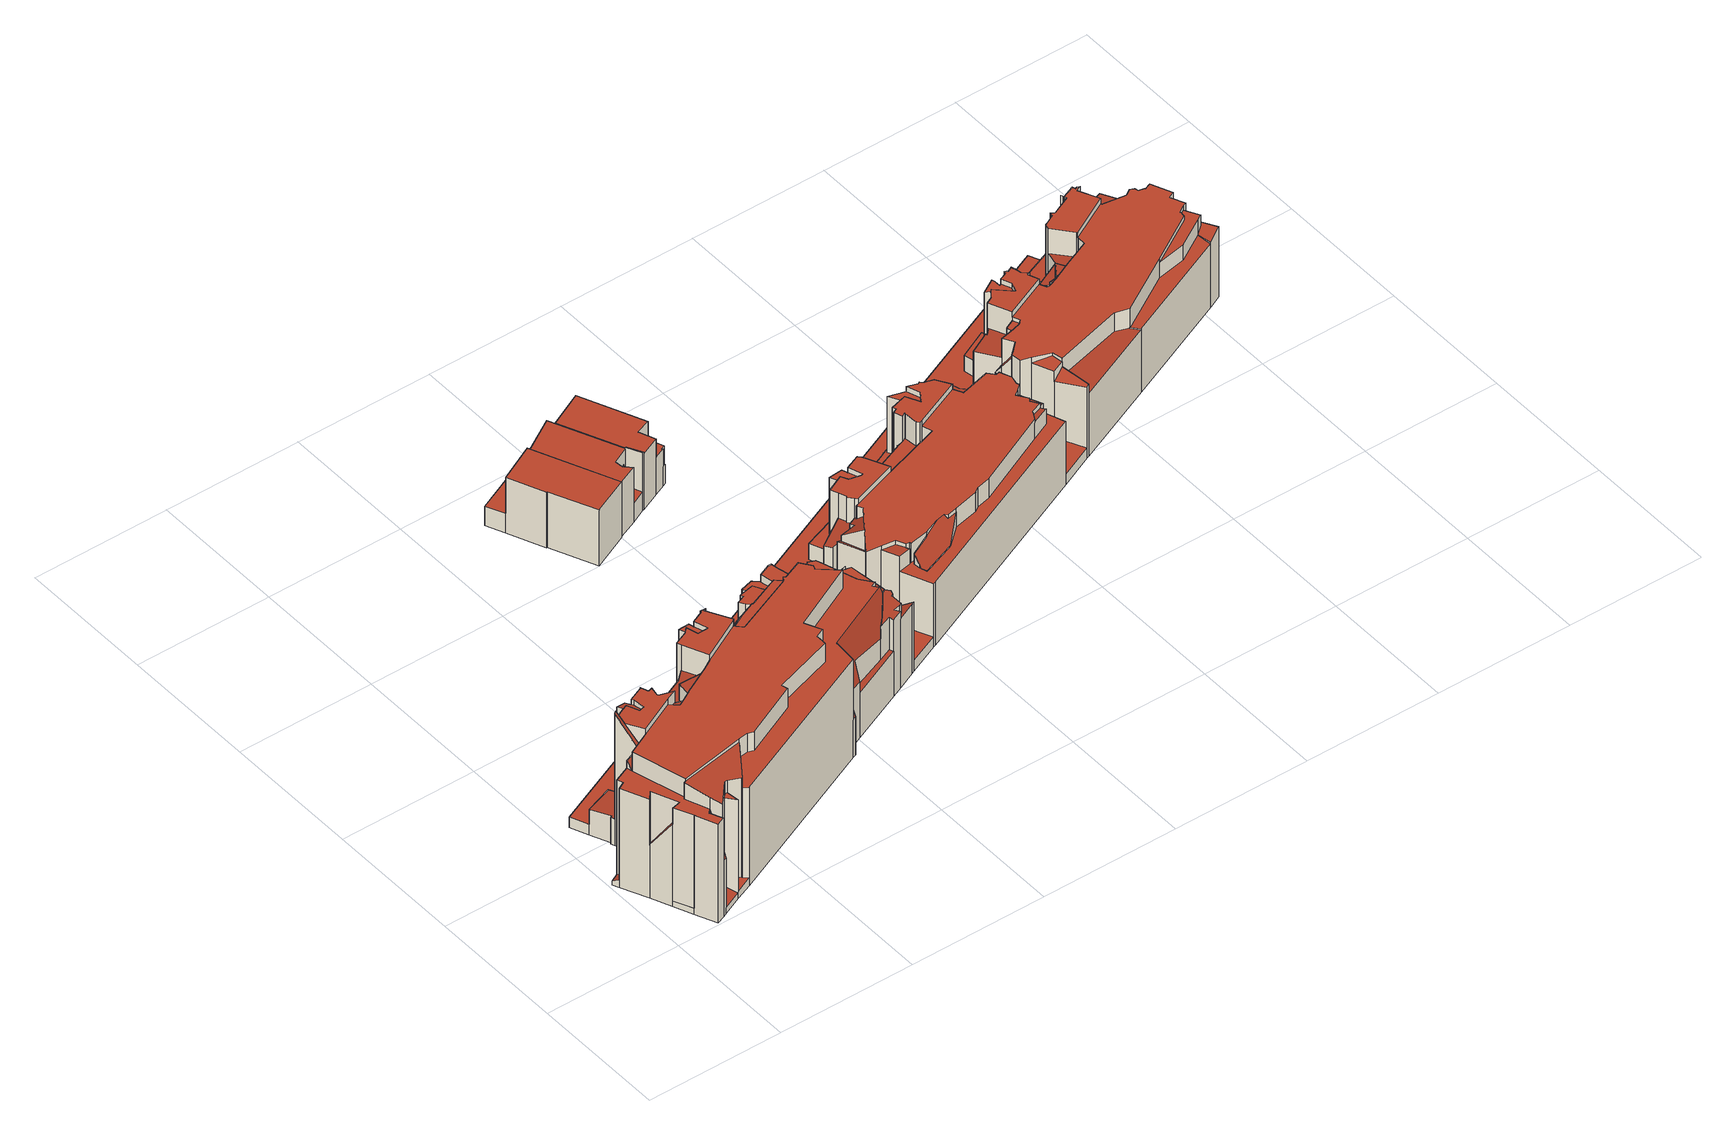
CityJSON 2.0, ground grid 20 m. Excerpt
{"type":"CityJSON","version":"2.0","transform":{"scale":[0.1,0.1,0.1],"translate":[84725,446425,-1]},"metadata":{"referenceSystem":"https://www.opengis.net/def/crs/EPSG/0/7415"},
"CityObjects":{
"building1":{"type":"Building","attributes":{"b3_bag_bag_overlap":0,"b3_bouwlagen":3,"b3_dak_type":"slanted","b3_h_dak_50p":9.58,"b3_h_dak_70p":9.6,"b3_h_dak_max":10.1,"b3_h_dak_min":3.71,"b3_h_maaiveld":0.739,"b3_kas_warenhuis":false,"b3_mutatie_ahn3_ahn4":false,"b3_opp_buitenmuur":229.13,"b3_opp_dak_plat":90.94,"b3_opp_dak_schuin":0,"b3_opp_grond":90.94,"b3_opp_scheidingsmuur":118.33,"b3_reconstructie_onvolledig":false,"b3_rmse_lod12":2.35,"b3_rmse_lod13":1.04,"b3_rmse_lod22":1.04,"b3_val3dity_lod12":"[]","b3_val3dity_lod13":"[]","b3_val3dity_lod22":"[]","b3_volume_lod12":805.92,"b3_volume_lod13":713.74,"b3_volume_lod22":712.15,"geconstateerd":false,"oorspronkelijkbouwjaar":2005,"status":"Pand in gebruik"},"children":["building1-1"]},
"building1-1":{"type":"BuildingPart","parents":["building1"],"geometry":[{"type":"Solid","lod":"2.2","boundaries":[[[[0,1,2,3,4,5,6,7]],[[8,4,3,9]],[[10,1,0,11]],[[12,13,2,1,10]],[[14,5,4,8]],[[11,0,7,15]],[[15,7,6,16]],[[9,3,2,13]],[[17,14,13,12]],[[16,6,5,14,17]],[[13,14,8,9]],[[16,17,12,10,11,15]]]],"semantics":{"surfaces":[{"type":"GroundSurface"},{"type":"WallSurface","on_footprint_edge":true},{"type":"WallSurface","on_footprint_edge":false},{"type":"RoofSurface"}],"values":[[0,1,1,1,1,1,1,1,2,1,3,3]]}}]},
"building2":{"type":"Building","attributes":{"b3_bag_bag_overlap":0,"b3_bouwlagen":3,"b3_dak_type":"multiple horizontal","b3_h_dak_50p":9.57,"b3_h_dak_70p":9.59,"b3_h_dak_max":10.07,"b3_h_dak_min":0.92,"b3_h_maaiveld":0.815,"b3_kas_warenhuis":false,"b3_mutatie_ahn3_ahn4":false,"b3_opp_buitenmuur":138.43,"b3_opp_dak_plat":88.61,"b3_opp_dak_schuin":0,"b3_opp_grond":86.25,"b3_opp_scheidingsmuur":234.66,"b3_reconstructie_onvolledig":false,"b3_rmse_lod12":2.63,"b3_rmse_lod13":0.369,"b3_rmse_lod22":0.365,"b3_val3dity_lod12":"[]","b3_val3dity_lod13":"[]","b3_val3dity_lod22":"[]","b3_volume_lod12":756.85,"b3_volume_lod13":634.18,"b3_volume_lod22":633.05,"geconstateerd":false,"oorspronkelijkbouwjaar":2005,"status":"Pand in gebruik"},"children":["building2-1"]},
"building2-1":{"type":"BuildingPart","parents":["building2"],"geometry":[{"type":"Solid","lod":"2.2","boundaries":[[[[18,19,20,21,22,23,24,25,26]],[[16,20,19,27,28]],[[29,23,22,8]],[[8,22,21,30]],[[31,32,30,33]],[[32,24,23,29]],[[34,35,36,37]],[[33,30,21,20,16]],[[38,39,18,26,40]],[[40,26,25,41,42]],[[43,37,36,39,38]],[[42,41,37,43]],[[41,25,24,32,31]],[[44,45,35,34]],[[46,47,48,49]],[[49,48,50,51]],[[51,50,45,44]],[[28,27,47,46]],[[27,19,18,39]],[[32,29,8,30]],[[42,43,38,40]],[[28,46,49,51,44,34,37,41,31,33,16]],[[27,39,36,35,45,50,48,47]]]],"semantics":{"surfaces":[{"type":"GroundSurface"},{"type":"WallSurface","on_footprint_edge":true},{"type":"WallSurface","on_footprint_edge":false},{"type":"RoofSurface"}],"values":[[0,1,1,1,2,1,2,1,1,1,2,2,1,2,2,2,2,2,1,3,3,3,3]]}}]},
"building3":{"type":"Building","attributes":{"b3_bag_bag_overlap":0,"b3_bouwlagen":3,"b3_dak_type":"multiple horizontal","b3_h_dak_50p":9.57,"b3_h_dak_70p":9.59,"b3_h_dak_max":10.03,"b3_h_dak_min":3.53,"b3_h_maaiveld":0.741,"b3_kas_warenhuis":false,"b3_mutatie_ahn3_ahn4":false,"b3_opp_buitenmuur":116.95,"b3_opp_dak_plat":87.59,"b3_opp_dak_schuin":0.1,"b3_opp_grond":87.77,"b3_opp_scheidingsmuur":219.47,"b3_reconstructie_onvolledig":false,"b3_rmse_lod12":2.19,"b3_rmse_lod13":0.585,"b3_rmse_lod22":0.348,"b3_val3dity_lod12":"[]","b3_val3dity_lod13":"[]","b3_val3dity_lod22":"[]","b3_volume_lod12":776.65,"b3_volume_lod13":665.09,"b3_volume_lod22":650.13,"geconstateerd":false,"oorspronkelijkbouwjaar":2005,"status":"Pand in gebruik"},"children":["building3-1"]},
"building3-1":{"type":"BuildingPart","parents":["building3"],"geometry":[{"type":"Solid","lod":"2.2","boundaries":[[[[52,53,54,55,56,57,58,59,60,61,62]],[[63,54,53,64]],[[65,55,54,63,66]],[[67,68,57,56,69]],[[70,60,59,71]],[[71,59,58,29]],[[29,58,57,68]],[[72,61,60,70]],[[73,74,62,61,72,75]],[[76,65,77,78]],[[69,56,55,65,76]],[[78,77,74,73]],[[75,72,68,67]],[[66,63,79,80]],[[80,79,81,82]],[[64,53,52,81]],[[82,81,52,62,74]],[[68,72,70,71,29]],[[75,67,69,76,78,73]],[[64,81,79,63]],[[82,74,77,65,66,80]]]],"semantics":{"surfaces":[{"type":"GroundSurface"},{"type":"WallSurface","on_footprint_edge":true},{"type":"WallSurface","on_footprint_edge":false},{"type":"RoofSurface"}],"values":[[0,1,1,1,1,1,1,1,1,2,1,2,2,2,2,1,1,3,3,3,3]]}}]},
"building4":{"type":"Building","attributes":{"b3_dak_type":"multiple horizontal","b3_h_dak_50p":12.88,"b3_h_dak_70p":12.97,"b3_h_dak_max":19.62,"b3_h_dak_min":-1.46,"b3_h_maaiveld":-0.326,"b3_kas_warenhuis":false,"b3_mutatie_ahn3_ahn4":false,"b3_opp_buitenmuur":5812.82,"b3_opp_dak_plat":2597.52,"b3_opp_dak_schuin":427.88,"b3_opp_grond":2877.95,"b3_opp_scheidingsmuur":0,"b3_reconstructie_onvolledig":false,"b3_rmse_lod12":7.08,"b3_rmse_lod13":1.46,"b3_rmse_lod22":0.521,"b3_val3dity_lod12":"[]","b3_val3dity_lod13":"[]","b3_val3dity_lod22":"[]","b3_volume_lod12":38254.65,"b3_volume_lod13":31321.24,"b3_volume_lod22":29775.73,"geconstateerd":false,"oorspronkelijkbouwjaar":2002,"status":"Pand in gebruik"},"children":["building4-1"]},
"building4-1":{"type":"BuildingPart","parents":["building4"],"geometry":[{"type":"Solid","lod":"2.2","boundaries":[[[[83,84,85,86,87,88,89,90,91,92,93,94,95,96,97,98,99,100,101,102,103,104,105,106,107,108,109,110,111,112,113,114,115,116,117,118,119,120,121,122,123,124,125,126,127,128,129,130,131,132,133,134,135]],[[136,137,138,139]],[[139,138,140,141,142]],[[143,144,145,146,147]],[[148,149,145,144]],[[150,110,109,151]],[[151,109,108,152]],[[153,104,103,154]],[[155,156,133,132,157]],[[158,159,160,161]],[[162,163,86,85,164]],[[165,166,167,168,169]],[[170,130,129,171]],[[172,173,174,175]],[[173,176,177,178]],[[179,128,127,180]],[[171,129,128,179]],[[181,115,114,182]],[[182,114,113,183]],[[184,105,104,153]],[[185,186,187,188]],[[189,190,191,192]],[[193,116,115,181]],[[164,85,84,194,195]],[[196,197,83,135,198,199]],[[200,201,202,203,204]],[[205,206,100,99,207]],[[208,209,210,211]],[[212,213,214,215]],[[216,217,218,213,212]],[[219,220,221,222,223]],[[221,101,100,206]],[[224,88,87,225,226]],[[227,228,229,230]],[[231,232,233,234]],[[235,236,237,238]],[[239,240,241,242,243,244]],[[245,246,247,248]],[[249,250,251,252]],[[253,254,255,256]],[[257,107,106,258,259]],[[259,258,138]],[[260,261,262,263]],[[264,265,266,267]],[[268,269,163,162]],[[270,271,272,273]],[[274,275,276,277]],[[278,279,280,276]],[[157,132,131,281]],[[282,283,284,285]],[[286,287,261,260]],[[188,187,288,287,286,289]],[[180,127,126,246,245]],[[290,291,292,271,270]],[[293,294,295,296]],[[297,298,299,300]],[[301,293,302,303,304]],[[305,306,298,297]],[[307,308,309,306,305]],[[310,89,88,224]],[[311,312,313,314]],[[315,316,317,318]],[[316,319,320,321,322]],[[318,317,323,324]],[[183,113,112,325]],[[326,327,328]],[[329,160,328]],[[330,331,332]],[[333,334,335]],[[309,308,335]],[[331,330,308,307]],[[336,337,209,208]],[[338,118,117,339,340]],[[341,119,118,338]],[[342,343,344,345,346]],[[347,348,349,350]],[[351,93,92,352]],[[353,354,218,217]],[[355,356,357,323]],[[327,326,358,359]],[[360,361,362,363]],[[363,362,364,365,366]],[[367,368,369,354,353]],[[370,94,93,351]],[[371,372,373,374]],[[258,106,105,184,375]],[[376,377,378,152,379]],[[379,152,108,107,257]],[[380,381,382,383]],[[384,385,386,387,388]],[[389,390,228,227]],[[175,174,391,392,393]],[[394,395,396,397]],[[398,399,400,401]],[[402,403,404,405]],[[314,313,405,406]],[[407,408,294,293,301]],[[267,266,409,410]],[[324,323,357,411,412]],[[413,414,408,407]],[[415,416,417,418]],[[366,365,419]],[[420,249,421,422,423]],[[424,425,111,110,150]],[[426,427,250,249,420]],[[428,429,430,431]],[[393,392,166,165]],[[432,433,431,434]],[[435,436,254,253]],[[437,438,439,440]],[[441,442,438,437]],[[198,135,134,284]],[[277,276,280,443,444,445]],[[199,198,443,280]],[[445,444,446,201,200]],[[348,447,448,449]],[[450,451,452,453,454]],[[455,456,457,458]],[[459,460,263,461]],[[462,463,464,465]],[[440,439,436,435]],[[466,467,468,469]],[[465,464,470,471]],[[472,473,474,475]],[[476,477,478,479]],[[480,481,482,483,484]],[[485,486,487,488]],[[486,123,122,489]],[[488,487,490,491]],[[492,124,123,486,485]],[[493,125,124,492]],[[494,495,496,497]],[[195,194,498,499]],[[201,446,283,282]],[[352,92,91,500,501]],[[501,500,502,503]],[[504,505,416,415]],[[506,507,508,509]],[[509,508,510,410,511]],[[374,373,510,508]],[[471,470,512,507,506]],[[473,513,512,470]],[[514,515,190,189]],[[516,517,515,514]],[[518,519,520,521]],[[521,520,456,455]],[[522,523,524,525]],[[346,345,495,494]],[[484,483,121,120,526]],[[491,490,482,481]],[[169,168,481,480]],[[527,528,427,426]],[[461,263,262,528,527]],[[529,136,530,531]],[[449,448,532,349]],[[350,349,532,533,534,535]],[[434,431,430,497,536]],[[537,538,291,290]],[[539,540,292,291]],[[541,542,543,544]],[[296,295,542,541]],[[545,546,547,548]],[[549,550,551,552]],[[553,554,546,545]],[[381,555,554,553]],[[475,474,556,557]],[[558,559,560,561]],[[562,563,564,565]],[[565,564,566,567]],[[567,566,568,569]],[[570,571,572,573]],[[574,575,576,577]],[[578,579,312,311]],[[580,581,579,578,582]],[[583,370,584]],[[248,247,585,586]],[[586,585,587,588]],[[588,587,589,590]],[[591,592,593,594]],[[595,522,592,591]],[[596,597,519,518]],[[598,599,600,601]],[[602,603,599,598]],[[285,284,134,133,156]],[[604,605,167,166]],[[590,589,605,604]],[[606,607,156,155]],[[608,609,607,606,610]],[[611,612,613,614]],[[615,616,617,390,389,618]],[[619,620,617,616]],[[621,622,623,232,231]],[[624,625,623,622]],[[626,627,628,629]],[[630,631,632,281,633]],[[633,281,131,130,170]],[[634,635,631,630]],[[636,637,635,634]],[[638,639,632,631]],[[610,606,639,638]],[[640,641,642,643]],[[644,645,646,647]],[[648,268,649,650]],[[650,649,651,652]],[[544,543,653,654,655]],[[656,657,658]],[[659,660,658]],[[661,662,660,659]],[[365,364,662,661]],[[334,333,657,656]],[[663,664,154,665]],[[665,154,103,102,666,667]],[[667,666,668,669]],[[375,184,664,663]],[[666,102,101,221,220]],[[670,671,220,219]],[[672,673,674,675]],[[223,222,206,205]],[[676,677,678,679]],[[207,99,98,677,676]],[[680,681,682,683,684]],[[685,686,687,681,680,688]],[[517,689,690,691,692]],[[693,694,695,696]],[[225,87,86,163]],[[406,405,404,697,698]],[[226,225,699,700]],[[696,695,700,403,402]],[[701,702,703,697]],[[240,704,561,705]],[[705,561,560,563,562]],[[706,707,704,240,239]],[[469,468,708,709]],[[710,711,385,384]],[[712,713,386,385]],[[714,715,716,717,718]],[[718,717,719,720]],[[500,91,90,719]],[[720,719,90,89,310,721]],[[722,723,372,371]],[[723,724,265,264]],[[725,726,727,728]],[[479,478,729,730]],[[730,729,731,724,723,722]],[[732,147,146,733,734]],[[734,733,731,729]],[[735,736,737,477,476,738]],[[144,143,739]],[[736,735,739]],[[477,737,147,732]],[[698,697,703,149,148]],[[740,741,702,701]],[[403,700,699,741,740]],[[692,691,742,743]],[[744,745,746,747]],[[747,746,540,539]],[[543,538,537]],[[161,160,329,745,744]],[[748,749,401,750,751]],[[751,750,752,753]],[[754,755,756,757]],[[758,759,749,748]],[[759,760,399,398]],[[750,401,400,761,762]],[[505,763,764,765]],[[765,764,766,767,768]],[[769,770,771,772]],[[178,177,620,619]],[[511,410,409,726,725]],[[773,774,337,336]],[[339,117,116,193,775]],[[340,339,776,777]],[[322,321,356,355]],[[397,396,778,779]],[[779,778,780,781]],[[782,783,784,785]],[[786,787,781,788]],[[788,781,780,783,782]],[[789,790,791,792]],[[792,791,793,794]],[[795,796,463,462]],[[797,798,799,787,786]],[[772,771,799,798]],[[800,801,622,621]],[[802,803,804,801,800]],[[805,806,807,808]],[[569,568,809,810,387]],[[810,809,811,812]],[[388,387,810,813,814]],[[812,811,815,816]],[[683,682,96,95,817]],[[142,141,217,216]],[[818,819,820,821]],[[688,680,819,818]],[[785,784,822,823,824]],[[244,243,825,826]],[[234,233,238,825]],[[345,344,827,828]],[[829,830,831,832,833]],[[834,829,835,836]],[[837,838,830,829,834]],[[839,840,557,841]],[[573,572,840,839]],[[808,807,559,558,842]],[[842,558,843,646]],[[844,845,846,847]],[[647,646,843,848,849]],[[849,848,850,851]],[[643,642,851,852]],[[418,417,798,797]],[[853,854,395,394]],[[855,856,652,857]],[[857,652,651,361,360]],[[654,653,273,858]],[[303,302,859,860]],[[860,859,861,862]],[[862,861,863]],[[655,654,863]],[[864,865,866,867]],[[868,869,870,871,865,864]],[[872,873,874,875]],[[876,877,878,879]],[[867,866,877,876]],[[880,881,869,868]],[[882,883,884,885]],[[325,112,111,425]],[[757,756,886,887]],[[467,888,889,890]],[[891,892,888,467,466]],[[893,894,892,891]],[[433,895,447,348,347]],[[458,457,288,187]],[[289,286,895,433,432]],[[601,600,594,896]],[[896,594,593,186,185]],[[603,897,523,522,595]],[[898,899,897,603,602]],[[836,835,429,428]],[[525,524,900,901]],[[902,903,899,898]],[[901,900,597,596]],[[904,905,694,693]],[[906,907,905,904]],[[908,909,907,906]],[[721,310,909,908]],[[775,193,910,911]],[[911,910,912,210]],[[777,776,774,773]],[[913,875,874,555,381,380]],[[914,915,916,917]],[[918,919,920,921]],[[922,923,919,918]],[[924,925,926,927]],[[928,929,425,424]],[[930,931,927,932]],[[933,934,378,377]],[[935,936,937,938,939]],[[841,557,556,838,837]],[[879,878,940,941,942]],[[921,920,873,872]],[[942,941,943,944]],[[944,943,875,913]],[[945,946,550,549]],[[383,382,946,945]],[[947,948,949,915,914]],[[548,547,949,948]],[[950,951,952,953]],[[552,551,951,950,954]],[[300,299,760,759,758]],[[801,804,627,626]],[[211,210,912,955,956]],[[956,955,957,176,173,172]],[[230,229,958]],[[176,957,958]],[[826,825,238,237,612,611]],[[959,960,961,962]],[[960,963,845,844]],[[962,961,641,640]],[[964,965,966,967]],[[967,966,968,969]],[[969,968,963,960,959]],[[970,971,806,805]],[[847,846,972,645,644]],[[246,126,125,493]],[[833,832,794,973]],[[974,975,581,580]],[[973,794,793,343,342]],[[691,690,976,977]],[[977,976,978,979]],[[979,978,980,981]],[[982,983,984,985]],[[986,987,988,989]],[[828,827,987,986]],[[990,991,320,319]],[[985,984,991,990]],[[989,988,319,316,315]],[[992,993,994,948,947]],[[917,916,689,517,516]],[[953,952,994,993]],[[852,851,850,707,706]],[[392,391,995,996]],[[454,453,460,459]],[[534,533,452,451]],[[531,530,997,451,450]],[[998,999,997,530]],[[535,534,999,998]],[[1000,1001,770,769]],[[1002,1003,854,853]],[[728,727,763,505,504]],[[768,767,1001,1000]],[[767,766,1004,1005]],[[939,938,1006,1007]],[[938,937,1008]],[[738,476,1008]],[[1007,1006,513,473,472]],[[582,578,936,935]],[[577,576,975,974]],[[1009,499,498,1010,1011]],[[887,886,1012,499,1009]],[[1013,1014,894,893]],[[1011,1010,1014,1013]],[[981,980,359,1015]],[[1016,1015,359,358,159,158,1017]],[[743,742,1018,1019]],[[1020,1019,1018,1015,1016]],[[1017,158,414,413]],[[192,191,1019,1020]],[[1021,1022,940,878]],[[1023,1024,923,922]],[[865,871,1022,1021]],[[871,870,1024,1023]],[[1025,709,708,1026,1027]],[[1028,1029,881,880]],[[1030,1031,883,882]],[[1032,1033,1034,1029,1028]],[[1027,1026,1033,1032]],[[526,120,119,341]],[[996,995,803,802]],[[256,255,571,570]],[[304,303,993,992]],[[1035,1036,1031,1030]],[[890,889,1036,1035]],[[1037,412,411,903,902]],[[1038,1039,412,1037]],[[932,927,926,934,933]],[[422,421,252,1040]],[[423,422,1041,1042]],[[1040,252,925,924]],[[252,251,929,928]],[[1043,1044,931,930]],[[1042,1041,1044,1043]],[[715,714,1045]],[[575,574,1045]],[[669,668,671,670]],[[141,140,673,672]],[[675,674,686,685]],[[679,678,674]],[[1046,97,96,682]],[[677,98,97,1046,1047]],[[1047,1046,687,686]],[[354,369,817,1048]],[[1049,1050,269,268,648]],[[1051,1052,1050,1049,1053]],[[858,273,272,1052,1051]],[[1053,1049,856,855]],[[1054,1055,983,982]],[[645,972,971,970]],[[614,613,1056,1057]],[[618,389,965,964]],[[1057,1056,616,615]],[[814,813,1058,1059]],[[1060,1061,1062,1063,1064]],[[242,241,713,712]],[[954,950,709,1025]],[[1065,1066,711,710]],[[243,242,1066,1065]],[[821,820,1067,368,367]],[[215,214,442,441]],[[1048,817,95,94,370,583]],[[684,683,1067,820]],[[1005,1004,1003,1002]],[[625,1068,236,235]],[[629,628,1068,625,624]],[[885,884,1034,1033]],[[816,815,1069,1058]],[[1059,1058,1069,1070,1071]],[[1071,1070,1061,1060]],[[1064,1063,275,274]],[[1063,1062,1072,279,278]],[[377,376,1073]],[[137,136,529,1073]],[[279,1072,197,196]],[[194,84,83,197]],[[832,831,796,795]],[[203,202,609,608]],[[204,203,637,636]],[[753,752,755,754]],[[823,822,1055,1054]],[[824,823,790,789]],[[489,122,121,483]],[[536,497,496,1039,1038]],[[762,761,1012,886]],[[503,502,716,715]],[[283,446,444,443,198,284]],[[449,349,348]],[[639,606,155,157,281,632]],[[657,333,335,308,330,332,419,365,661,659,658]],[[664,184,153,154]],[[206,222,221]],[[723,264,267,410,510,373,372]],[[147,737,736,739,143]],[[477,732,734,729,478]],[[403,740,701,697,404]],[[759,398,401,749]],[[322,355,323,317,316]],[[273,653,543,537,290,270]],[[655,863,861,859,302,293,296,541,544]],[[603,595,591,594,600,599]],[[901,596,518,521,455,458,187,186,593,592,522,525]],[[909,310,224,226,700,695,694,905,907]],[[774,776,339,775,911,210,209,337]],[[176,958,229,228,390,617,620,177]],[[847,644,647,849,851,642,641,961,960,844]],[[246,493,492,485,488,491,481,168,167,605,589,587,585,247]],[[973,342,346,494,497,430,429,835,829,833]],[[994,952,951,551,550,946,382,381,553,545,548,948]],[[707,850,848,843,558,561,704]],[[452,533,532,448,447,895,286,260,263,460,453]],[[999,534,451,997]],[[768,1000,769,772,798,417,416,505,765]],[[513,1006,938,1008,476,479,730,722,371,374,508,507,512]],[[936,578,311,314,406,698,148,144,739,735,738,1008,937]],[[159,358,326,328,160]],[[1015,1018,742,691,977,979,981]],[[414,158,161,744,747,539,291,538,543,542,295,294,408]],[[1019,191,190,515,517,692,743]],[[865,1021,878,877,866]],[[871,1023,922,918,921,872,875,943,941,940,1022]],[[526,341,338,340,777,773,336,208,211,956,172,175,393,165,169,480,484]],[[304,992,947,914,917,516,514,189,192,1020,1016,1017,413,407,301]],[[1039,496,495,345,828,986,989,315,318,324,412]],[[252,421,249]],[[1044,1041,422,1040,924,927,931]],[[252,928,424,150,151,152,378,934,926,925]],[[377,1073,529,531,450,454,459,461,527,426,420,423,1042,1043,930,932,933]],[[575,1045,714,718,720,721,908,906,904,693,696,402,405,313,312,579,581,975,576]],[[671,668,666,220]],[[679,674,673,140,138,258,375,663,665,667,669,670,219,223,205,207,676]],[[1047,686,674,678,677]],[[687,1046,682,681]],[[821,367,353,217,141,672,675,685,688,818]],[[762,886,756,755,752,750]],[[856,1049,648,650,652]],[[645,970,805,808,842,646]],[[1057,615,618,964,967,969,959,962,640,643,852,706,239,244,826,611,614]],[[625,235,238,233,232,623]],[[713,241,240,705,562,565,567,569,387,386]],[[954,1025,1027,1032,1028,880,868,864,867,876,879,942,944,913,380,383,945,549,552]],[[1066,242,712,385,711]],[[1067,683,817,369,368]],[[215,441,437,440,435,253,256,570,573,839,841,837,834,836,428,431,433,347,350,535,998,530,136,139,142,216,212]],[[577,584,370,351,352,501,503,715,1045,574]],[[684,820,819,680]],[[1005,1002,853,394,397,779,781,787,799,771,770,1001,767]],[[629,624,622,801,626]],[[1068,628,627,804,803,995,391,174,173,178,619,616,1056,613,612,237,236]],[[885,1033,1026,708,468,467,890,1035,1030,882]],[[816,1058,813,810,812]],[[637,203,608,610,638,631,635]],[[1063,278,276,275]],[[137,1073,376,379,257,259,138]],[[279,196,199,280]],[[796,831,830,838,556,474,473,470,464,463]],[[790,823,1054,982,985,990,319,988,987,827,344,343,793,791]],[[609,202,201,282,285,156,607]],[[204,636,634,630,633,170,171,179,180,245,248,586,588,590,604,166,392,996,802,800,621,231,234,825,243,1065,710,384,388,814,1059,1071,1060,1064,274,277,445,200]],[[753,754,757,887,1009,1011,1013,893,891,466,469,709,950,953,993,303,860,862,863,654,858,1051,1053,855,857,360,363,366,419,332,331,307,305,297,300,758,748,751]],[[1055,822,784,783,780,778,396,395,854,1003,1004,766,764,763,727,726,409,266,265,724,731,733,146,145,149,703,702,741,699,225,163,269,1050,1052,272,271,292,540,746,745,329,328,327,359,980,978,976,690,689,916,915,949,547,546,554,555,874,873,920,919,923,1024,870,869,881,1029,1034,884,883,1031,1036,889,888,892,894,1014,1010,498,194,197,1072,1062,1061,1070,1069,815,811,809,568,566,564,563,560,559,807,806,971,972,846,845,963,968,966,965,389,227,230,958,957,955,912,910,193,181,182,183,325,425,929,251,250,427,528,262,261,287,288,457,456,520,519,597,900,524,523,897,899,903,411,357,356,321,320,991,984,983]],[[824,789,792,794,832,795,462,465,471,506,509,511,725,728,504,415,418,797,786,788,782,785]],[[489,483,482,490,487,486]],[[536,1038,1037,902,898,602,598,601,896,185,188,289,432,434]],[[1012,761,400,399,760,299,298,306,309,335,334,656,658,660,662,364,362,361,651,649,268,162,164,195,499]],[[716,502,500,719,717]],[[584,577,974,580,582,935,939,1007,472,475,557,840,572,571,255,254,436,439,438,442,214,213,218,354,1048,583]]]],"semantics":{"surfaces":[{"type":"GroundSurface"},{"type":"WallSurface","on_footprint_edge":false},{"type":"WallSurface","on_footprint_edge":true},{"type":"RoofSurface"}],"values":[[0,1,1,1,1,2,2,2,2,1,2,1,2,1,1,2,2,2,2,2,1,1,2,2,2,1,2,1,1,1,1,2,2,1,1,1,1,1,1,1,2,1,1,1,1,1,1,1,2,1,1,1,2,1,1,1,1,1,1,2,1,1,1,1,2,1,1,1,1,1,1,1,2,2,1,1,2,1,1,1,1,1,1,2,1,2,1,2,1,1,1,1,1,1,1,1,1,1,1,1,1,1,1,2,1,1,1,1,1,1,1,2,1,1,1,1,1,1,1,1,1,1,1,1,1,1,1,2,1,2,2,1,1,1,2,1,1,1,1,1,1,1,1,1,1,1,1,1,2,1,1,1,1,1,1,1,1,1,1,1,1,1,1,1,1,1,1,1,1,1,1,1,1,1,1,1,1,1,1,1,1,1,1,2,1,1,1,1,1,1,1,1,1,1,1,2,1,1,1,1,1,1,1,1,1,1,1,1,1,1,1,2,1,1,2,1,1,1,1,2,1,1,1,1,2,1,1,1,1,1,1,1,1,1,1,1,1,2,2,1,1,1,1,1,1,1,1,1,1,1,1,1,1,1,1,1,1,1,1,1,1,1,1,1,1,1,1,1,1,1,2,1,1,1,1,1,1,1,1,1,1,1,1,1,1,1,1,1,1,1,2,1,1,1,1,1,1,1,1,1,1,1,1,1,1,1,1,1,1,1,1,1,1,1,1,1,1,1,1,1,1,1,1,1,1,2,1,1,1,1,1,1,1,1,1,1,1,1,1,1,1,1,1,1,1,1,1,1,1,1,1,1,1,1,1,1,1,1,1,1,1,1,1,1,1,1,1,1,1,1,1,1,1,1,1,1,1,1,1,1,1,1,1,2,1,1,1,1,1,1,1,1,1,1,1,1,1,1,1,1,1,1,1,1,1,1,1,1,1,1,1,1,1,1,1,1,1,1,1,1,1,1,1,1,1,1,1,1,1,1,1,1,1,1,1,1,2,1,1,1,1,1,1,1,1,1,1,1,1,1,1,1,1,1,1,1,1,2,2,1,1,1,1,1,1,1,1,1,1,1,1,1,1,1,1,1,1,1,2,1,1,1,1,1,1,1,1,1,1,1,1,1,2,1,1,1,1,1,1,2,1,1,1,3,3,3,3,3,3,3,3,3,3,3,3,3,3,3,3,3,3,3,3,3,3,3,3,3,3,3,3,3,3,3,3,3,3,3,3,3,3,3,3,3,3,3,3,3,3,3,3,3,3,3,3,3,3,3,3,3,3,3,3,3,3,3,3,3,3,3,3,3,3,3,3,3,3,3,3,3,3,3,3,3]]}}]}
},
"vertices":[
[312,657,17],[311,656,17],[289,708,17],[277,734,17],[331,758,17],[342,734,17],[394,616,17],[341,592,17],[331,758,48],[277,734,48],[311,656,106],[312,657,106],[289,708,106],[289,708,48],[342,734,48],[341,592,106],[394,616,106],[342,734,106],
[443,638,18],[421,628,18],[394,616,18],[343,730,18],[331,758,18],[382,780,18],[391,759,18],[435,660,18],[445,639,18],[421,628,47],[421,628,106],[382,780,48],[343,730,48],[391,759,106],[391,759,48],[343,730,106],[410,649,106],[410,649,48],[433,660,48],[433,660,106],[443,638,110],[443,638,48],[445,639,110],[435,660,106],[435,660,109],[433,660,109],[411,639,106],[411,639,48],[413,636,106],[413,636,48],[415,639,48],[415,639,106],[412,637,48],[412,637,106],
[495,663,17],[495,661,17],[490,659,17],[474,652,17],[445,639,17],[396,749,17],[382,780,17],[434,804,17],[444,781,17],[447,774,17],[486,683,17],[490,659,48],[495,661,47],[474,652,76],[490,659,76],[396,749,106],[396,749,48],[445,639,106],[444,781,48],[434,804,48],[447,774,48],[486,683,106],[486,683,77],[447,774,105],[474,652,106],[465,675,76],[465,675,106],[489,660,48],[489,660,76],[495,663,47],[495,663,76],
[930,395,7],[879,372,7],[577,239,7],[574,238,7],[528,218,7],[524,216,7],[497,204,7],[481,197,7],[403,163,7],[376,151,7],[380,142,7],[375,140,7],[133,33,7],[109,23,7],[81,11,7],[75,8,7],[63,3,7],[50,33,7],[38,60,7],[26,89,7],[9,127,7],[5,136,7],[16,141,7],[39,151,7],[64,162,7],[51,190,7],[49,195,7],[51,196,7],[39,224,7],[28,249,7],[1088,714,7],[1099,689,7],[1090,685,7],[1092,681,7],[1099,664,7],[1101,660,7],[1119,667,7],[1121,663,7],[1123,664,7],[1164,682,7],[1167,675,7],[1178,651,7],[1179,652,7],[1192,620,7],[1193,619,7],[1202,623,7],[1215,593,7],[1206,589,7],[1215,569,7],[1233,528,7],[1214,519,7],[1054,449,7],[933,396,7],[74,159,195],[74,159,165],[41,143,165],[41,143,195],[62,65,165],[62,65,192],[62,65,195],[487,299,141],[487,299,137],[487,299,23],[479,322,23],[479,322,105],[495,298,136],[495,298,23],[51,196,50],[49,195,50],[51,190,50],[5,136,13],[9,127,19],[1214,519,111],[1214,519,109],[1233,528,120],[558,404,107],[558,404,47],[521,380,64],[521,380,107],[574,238,108],[574,238,23],[577,239,108],[1134,631,147],[1134,631,139],[1134,631,108],[1120,659,106],[1120,659,148],[1206,589,139],[1215,593,139],[1051,627,147],[1051,627,107],[1073,600,108],[1073,600,147],[1051,627,34],[1046,607,79],[1046,607,107],[1202,623,139],[1193,619,139],[1090,685,23],[1099,689,23],[1088,714,23],[16,141,14],[218,267,203],[218,267,49],[199,259,49],[199,259,203],[600,412,147],[600,412,139],[583,416,139],[583,416,147],[1092,681,23],[879,372,23],[879,372,109],[930,395,120],[930,395,23],[933,396,107],[933,396,123],[1045,459,139],[1045,459,109],[1127,508,109],[1127,508,133],[1127,508,139],[50,33,165],[50,33,16],[63,3,165],[1069,642,147],[1069,642,49],[1057,636,48],[1057,636,147],[171,85,195],[171,85,165],[179,82,165],[179,82,195],[157,83,195],[157,83,190],[157,83,165],[38,60,165],[38,60,139],[38,60,16],[51,33,16],[51,33,165],[524,216,118],[528,218,24],[528,218,118],[1023,621,23],[1023,621,17],[1047,631,18],[1047,631,23],[994,551,139],[994,551,128],[990,552,128],[990,552,139],[997,565,128],[997,565,108],[986,561,108],[986,561,128],[910,565,147],[910,565,107],[924,534,108],[924,534,133],[924,534,139],[924,534,147],[1192,620,139],[1192,620,110],[1184,622,109],[1184,622,139],[114,221,49],[114,221,24],[89,219,24],[89,219,49],[358,178,195],[358,178,165],[347,201,165],[347,201,195],[64,162,175],[39,151,165],[39,151,177],[187,240,163],[187,240,24],[125,213,24],[125,213,162],[456,355,107],[456,355,23],[460,359,23],[460,359,107],[555,280,109],[555,280,23],[521,359,121],[521,359,23],[536,323,23],[536,323,121],[922,453,139],[922,453,135],[925,438,133],[925,438,139],[910,434,129],[910,434,113],[925,438,126],[1215,569,115],[1044,459,109],[1044,459,108],[1054,449,107],[1054,449,108],[201,253,162],[201,253,24],[199,259,24],[201,253,203],[529,365,113],[529,365,108],[529,365,23],[567,384,116],[567,384,108],[556,379,108],[556,379,116],[701,315,139],[701,315,109],[721,320,109],[721,320,139],[567,384,147],[570,381,119],[570,381,139],[570,381,147],[694,310,139],[694,310,109],[658,302,139],[658,302,133],[658,302,109],[497,204,118],[483,233,136],[483,233,135],[499,240,135],[499,240,136],[316,285,163],[316,285,142],[278,269,144],[278,269,163],[316,285,107],[316,285,24],[297,302,24],[297,302,101],[274,288,108],[274,288,162],[28,249,24],[513,397,20],[513,397,23],[514,395,23],[521,380,23],[643,299,133],[643,299,139],[640,302,139],[630,279,107],[630,279,109],[632,280,109],[1070,647,147],[1070,647,49],[1101,660,148],[1099,664,49],[1099,664,148],[1119,667,148],[325,271,189],[325,271,108],[324,272,108],[324,272,164],[324,272,189],[203,209,195],[203,209,190],[162,188,189],[162,188,195],[380,142,68],[376,151,99],[126,37,181],[126,37,165],[273,291,102],[273,291,24],[274,288,24],[553,414,19],[553,414,23],[576,288,139],[576,288,109],[576,285,109],[576,285,139],[604,290,109],[604,290,133],[604,290,139],[125,37,182],[125,37,23],[126,37,22],[375,140,68],[437,336,110],[437,336,107],[425,324,107],[425,324,115],[16,141,165],[54,192,220],[54,192,203],[54,192,50],[51,190,219],[704,466,147],[704,466,107],[710,469,107],[710,469,147],[913,516,139],[913,516,133],[913,516,109],[890,511,109],[890,511,139],[972,598,23],[972,598,18],[1074,599,108],[1074,599,139],[1074,599,147],[337,352,48],[337,352,23],[349,333,23],[349,333,49],[858,383,133],[858,383,109],[854,390,109],[854,390,132],[508,238,134],[508,238,110],[502,243,110],[502,243,135],[502,243,136],[561,391,147],[561,391,107],[417,340,23],[417,340,107],[265,287,24],[265,287,161],[562,393,147],[562,393,107],[398,320,147],[398,320,136],[382,318,136],[382,318,147],[626,299,139],[114,221,203],[93,212,49],[93,212,195],[93,212,203],[39,224,48],[39,224,24],[115,222,203],[115,222,24],[287,239,195],[287,239,189],[277,249,189],[277,249,195],[217,217,203],[217,217,195],[277,249,203],[345,172,195],[345,172,165],[257,128,195],[257,128,165],[345,156,165],[345,156,195],[259,119,195],[259,119,165],[925,438,111],[1025,465,109],[1025,465,139],[1045,459,108],[203,209,164],[165,210,164],[165,210,190],[144,192,203],[144,192,184],[144,192,164],[124,198,163],[124,198,203],[196,273,49],[196,273,24],[198,261,24],[198,261,49],[123,200,203],[123,200,163],[125,213,203],[394,302,147],[394,302,137],[423,316,136],[423,316,147],[837,473,139],[837,473,110],[794,462,109],[794,462,139],[425,317,135],[425,317,147],[439,312,165],[439,312,135],[424,297,136],[424,297,165],[472,317,134],[472,317,118],[472,321,118],[472,321,130],[1127,662,148],[1127,662,106],[1127,662,28],[1123,664,29],[1123,664,148],[1167,675,106],[1167,675,26],[1131,663,28],[1131,663,106],[1164,682,28],[1132,658,26],[1132,658,107],[1178,651,108],[1179,652,108],[300,262,189],[300,262,164],[280,251,164],[280,251,189],[856,432,23],[856,432,109],[403,163,78],[403,163,96],[403,173,79],[403,173,123],[393,344,148],[393,344,136],[423,319,147],[423,319,118],[421,323,114],[421,323,147],[421,323,107],[417,340,147],[425,317,119],[439,312,127],[602,413,147],[602,413,140],[595,433,147],[595,433,139],[230,308,48],[230,308,24],[191,284,24],[191,284,49],[237,284,49],[237,284,24],[238,285,24],[238,285,49],[1121,663,148],[119,211,203],[119,211,24],[74,159,203],[128,185,195],[128,185,203],[162,188,165],[161,187,165],[161,187,183],[161,187,195],[280,251,203],[532,368,109],[532,368,108],[528,367,108],[528,367,23],[554,367,123],[554,367,108],[534,368,108],[534,368,117],[694,464,107],[694,464,23],[693,462,23],[693,462,107],[711,448,147],[711,448,108],[714,444,108],[714,444,147],[695,463,107],[695,463,23],[704,466,23],[409,291,136],[409,291,165],[903,578,44],[903,578,23],[909,563,23],[909,563,73],[909,562,107],[909,562,23],[903,556,23],[903,556,107],[902,558,23],[902,558,107],[871,542,23],[871,542,107],[443,248,195],[443,248,165],[418,270,165],[418,270,195],[483,221,155],[483,221,133],[481,224,134],[481,224,164],[482,234,136],[482,234,135],[475,231,164],[475,231,135],[482,234,164],[375,140,164],[377,175,165],[1183,627,109],[1183,627,139],[1177,630,109],[1177,630,139],[1168,624,109],[1168,624,139],[222,284,195],[222,284,49],[225,274,49],[225,274,195],[237,284,195],[233,297,48],[233,297,24],[245,257,203],[245,257,195],[230,257,195],[230,257,203],[239,277,203],[239,277,195],[1135,629,139],[1135,629,108],[1211,540,111],[1211,540,110],[1170,516,133],[1170,516,109],[1211,540,133],[980,576,147],[980,576,108],[984,577,108],[984,577,147],[974,592,148],[974,592,107],[974,592,35],[972,598,148],[996,583,107],[996,583,84],[1007,556,139],[1007,556,133],[1007,556,128],[1002,561,134],[1002,561,128],[1028,584,134],[1028,584,108],[1014,563,109],[1014,563,133],[1209,566,139],[1209,566,133],[1209,566,113],[1215,569,139],[1200,560,139],[1200,560,133],[1199,551,139],[1199,551,133],[1220,546,133],[1220,546,116],[951,562,147],[951,562,140],[949,563,140],[949,563,147],[946,602,139],[946,602,48],[925,590,48],[925,590,139],[555,280,133],[573,284,109],[573,284,133],[571,288,109],[571,288,133],[545,336,109],[545,336,139],[545,336,142],[582,261,109],[582,261,97],[579,269,109],[578,271,113],[578,271,109],[577,280,126],[577,280,109],[20,133,165],[20,133,19],[9,127,165],[26,89,92],[26,89,165],[35,100,83],[35,100,165],[51,63,165],[51,63,144],[59,64,192],[59,64,165],[72,31,165],[72,31,184],[75,8,165],[75,8,96],[67,26,158],[67,26,165],[98,36,165],[98,36,24],[109,23,16],[109,23,18],[109,23,165],[79,15,180],[79,15,112],[79,15,18],[98,36,183],[595,433,23],[592,441,23],[592,441,49],[592,441,139],[504,230,133],[504,230,108],[507,232,108],[507,232,133],[497,281,114],[497,281,136],[508,238,24],[508,238,106],[512,254,111],[512,254,23],[497,281,23],[910,565,72],[909,563,107],[920,570,147],[920,570,69],[787,475,108],[787,475,139],[923,519,139],[923,519,133],[911,528,133],[911,528,108],[460,195,131],[460,195,112],[460,195,79],[479,203,79],[479,203,131],[481,197,79],[481,197,130],[497,204,130],[465,339,116],[465,339,107],[465,339,23],[415,351,148],[415,351,23],[410,351,23],[410,351,148],[474,323,118],[474,323,130],[474,323,23],[479,322,118],[478,325,23],[478,325,118],[474,299,137],[474,299,133],[472,317,108],[472,317,137],[480,299,137],[508,251,111],[508,251,23],[572,440,49],[572,440,139],[513,375,107],[513,375,23],[518,364,23],[518,364,108],[838,384,139],[838,384,133],[854,390,134],[854,390,139],[847,401,134],[847,401,139],[850,406,139],[850,406,134],[840,420,134],[840,420,139],[831,371,139],[831,371,134],[831,371,109],[861,393,109],[861,393,133],[393,344,23],[393,345,23],[393,345,136],[386,351,23],[386,351,49],[386,351,136],[385,352,136],[385,352,49],[367,347,49],[367,347,136],[1075,644,147],[1075,644,49],[1092,681,49],[1102,656,49],[1102,656,148],[344,328,23],[344,328,49],[351,330,23],[351,330,49],[353,326,147],[353,326,23],[341,321,23],[341,321,147],[370,334,147],[370,334,49],[351,330,147],[358,302,147],[358,302,107],[357,297,108],[357,297,147],[363,287,108],[363,287,147],[386,298,147],[386,298,137],[373,335,147],[373,335,136],[373,335,49],[1037,570,139],[1037,570,133],[1074,586,139],[1074,586,109],[1037,570,109],[899,596,48],[899,596,23],[902,580,23],[902,580,48],[890,511,23],[890,511,97],[878,508,23],[878,508,93],[899,496,122],[899,496,139],[879,498,23],[879,498,108],[133,33,20],[103,42,184],[103,42,165],[107,42,165],[107,42,184],[346,314,23],[346,314,107],[346,314,147],[986,561,139],[986,561,147],[323,276,108],[323,276,164],[379,282,189],[379,282,137],[371,290,137],[371,290,147],[371,290,189],[379,282,195],[375,276,189],[375,276,195],[382,280,195],[382,280,137],[420,276,195],[420,276,165],[409,291,195],[903,578,48],[925,590,38],[947,588,139],[947,588,23],[947,598,23],[947,598,139],[932,586,50],[932,586,139],[929,582,55],[929,582,139],[929,582,147],[381,368,49],[381,368,23],[565,301,139],[565,301,132],[571,288,139],[536,323,139],[566,379,118],[566,379,139],[570,371,126],[570,371,139],[549,342,139],[741,506,147],[741,506,139],[747,487,139],[747,487,147],[756,501,147],[756,501,23],[741,506,23],[741,506,49],[692,505,49],[692,505,23],[700,478,23],[700,478,49],[738,473,147],[738,473,139],[728,493,139],[728,493,147],[758,503,147],[758,503,23],[802,516,107],[802,516,23],[798,509,23],[798,509,107],[847,425,133],[847,425,139],[837,473,23],[816,499,23],[816,499,108],[845,464,139],[845,464,23],[850,465,139],[850,465,23],[217,217,164],[225,274,203],[239,277,24],[257,285,203],[257,285,24],[243,289,24],[243,289,49],[257,287,203],[257,287,24],[506,214,131],[506,214,115],[502,212,131],[502,212,115],[492,210,131],[492,210,114],[1045,663,23],[1045,663,48],[1057,636,23],[700,478,147],[620,438,147],[620,438,23],[616,442,23],[616,442,147],[713,515,49],[713,515,23],[712,514,23],[712,514,49],[714,515,49],[714,515,23],[77,219,195],[77,219,49],[82,207,49],[82,207,196],[79,238,48],[79,238,24],[89,190,203],[89,190,197],[82,207,203],[68,201,203],[68,201,50],[468,252,164],[468,252,136],[452,300,137],[452,300,139],[452,300,165],[728,493,49],[704,486,49],[704,486,147],[706,481,49],[706,481,147],[710,467,147],[710,467,107],[622,434,147],[622,434,107],[622,434,23],[717,445,139],[717,445,108],[721,430,109],[721,430,139],[717,445,147],[1053,634,23],[1053,634,147],[1051,627,23],[1049,630,23],[950,590,147],[950,590,139],[955,575,140],[955,575,147],[950,590,23],[966,595,148],[966,595,23],[961,597,23],[961,597,148],[961,594,23],[961,594,147],[941,616,48],[941,616,23],[946,602,23],[363,287,189],[476,229,164],[476,229,135],[593,441,23],[593,441,49],[587,457,23],[587,457,49],[542,441,23],[542,441,49],[323,308,107],[323,308,23],[321,306,24],[321,306,107],[315,273,164],[315,273,108],[317,285,107],[317,285,163],[317,286,107],[317,286,24],[637,403,147],[637,403,139],[637,403,108],[1074,598,108],[1074,598,139],[128,185,185],[139,175,195],[139,175,185],[386,352,136],[386,352,49],[390,358,49],[390,358,23],[390,356,23],[390,356,49],[449,308,133],[449,308,165],[459,306,137],[856,432,139],[854,437,23],[854,437,139],[847,425,109],[857,449,139],[857,449,23],[553,414,49],[553,414,147],[558,404,147],[578,426,49],[578,426,139],[578,426,147],[717,513,139],[717,513,49],[735,524,49],[735,524,23],[787,475,147],[775,495,107],[775,495,147],[761,499,147],[761,499,23],[806,512,107],[806,512,23],[766,498,147],[766,498,107],[766,498,23],[812,514,107],[812,514,23],[265,287,203],[261,285,203],[261,285,161],[89,219,195],[95,209,195],[95,209,203],[97,192,203],[97,192,197],[471,207,132],[81,11,16],[81,11,95],[133,33,165],[545,304,132],[545,304,23],[524,306,139],[524,306,23],[545,304,139],[353,304,107],[353,304,23],[976,584,107],[976,584,147],[886,484,130],[886,484,139],[883,466,139],[883,466,23],[897,462,23],[897,462,130],[897,462,139],[928,524,139],[928,524,133],[107,42,25],[1002,561,109],[886,484,23],[881,480,23],[881,480,139],[910,434,23],[60,182,203]
]}
